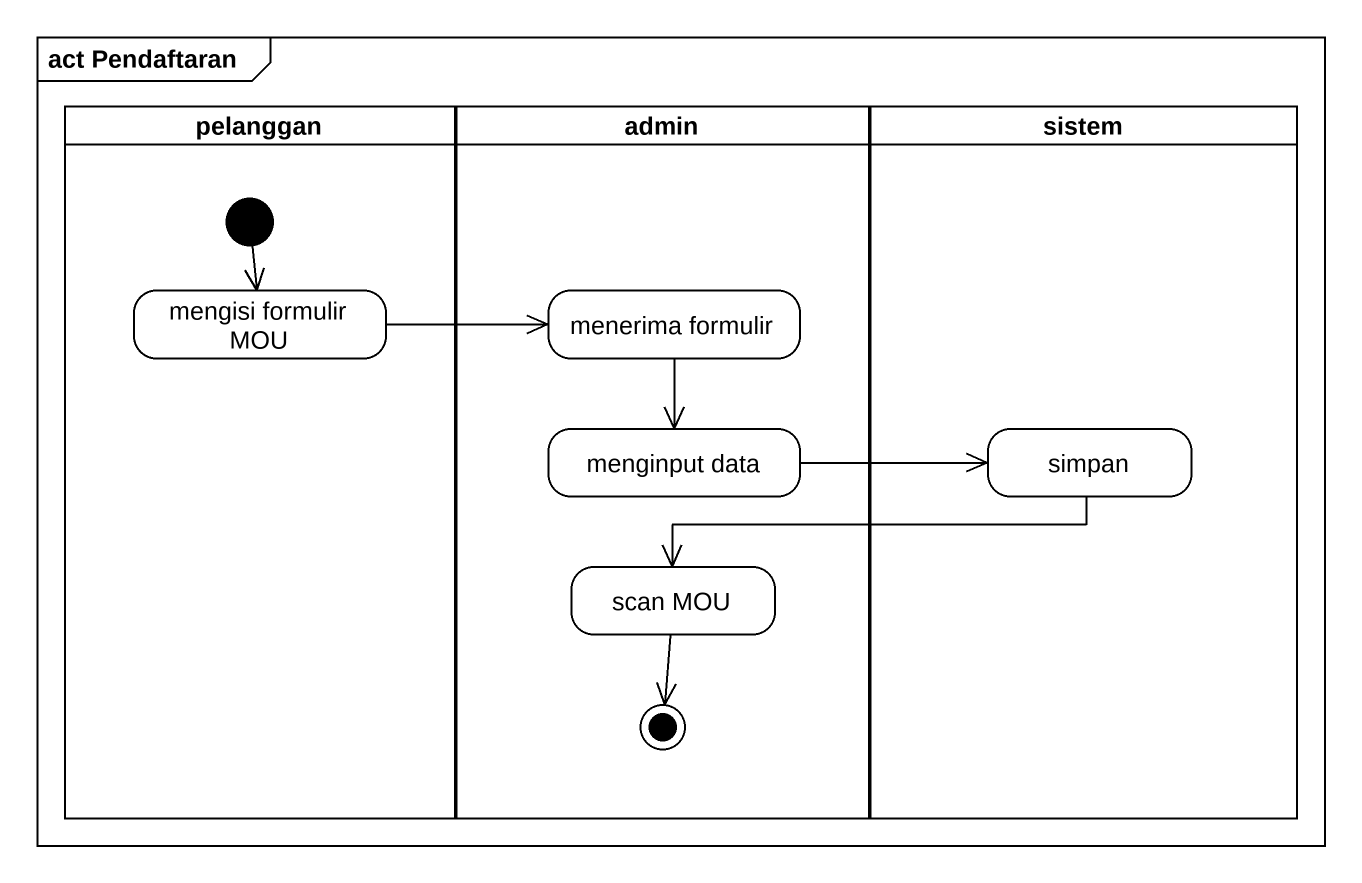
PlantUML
@startuml
mainframe act Pendaftaran
hide empty description
state pelanggan <<partition>> {
  state "mengisi formulir MOU" as mengisi_formulir_MOU
  [*] --> mengisi_formulir_MOU
}
state admin <<partition>> {
  state "menerima formulir" as menerima_formulir
  state "menginput data" as menginput_data
  state "scan MOU" as scan_MOU
  scan_MOU --> [*]
}
state sistem <<partition>> {
  state simpan
}
mengisi_formulir_MOU -right-> menerima_formulir
menerima_formulir --> menginput_data
menginput_data -right-> simpan
simpan -left-> scan_MOU
@enduml
